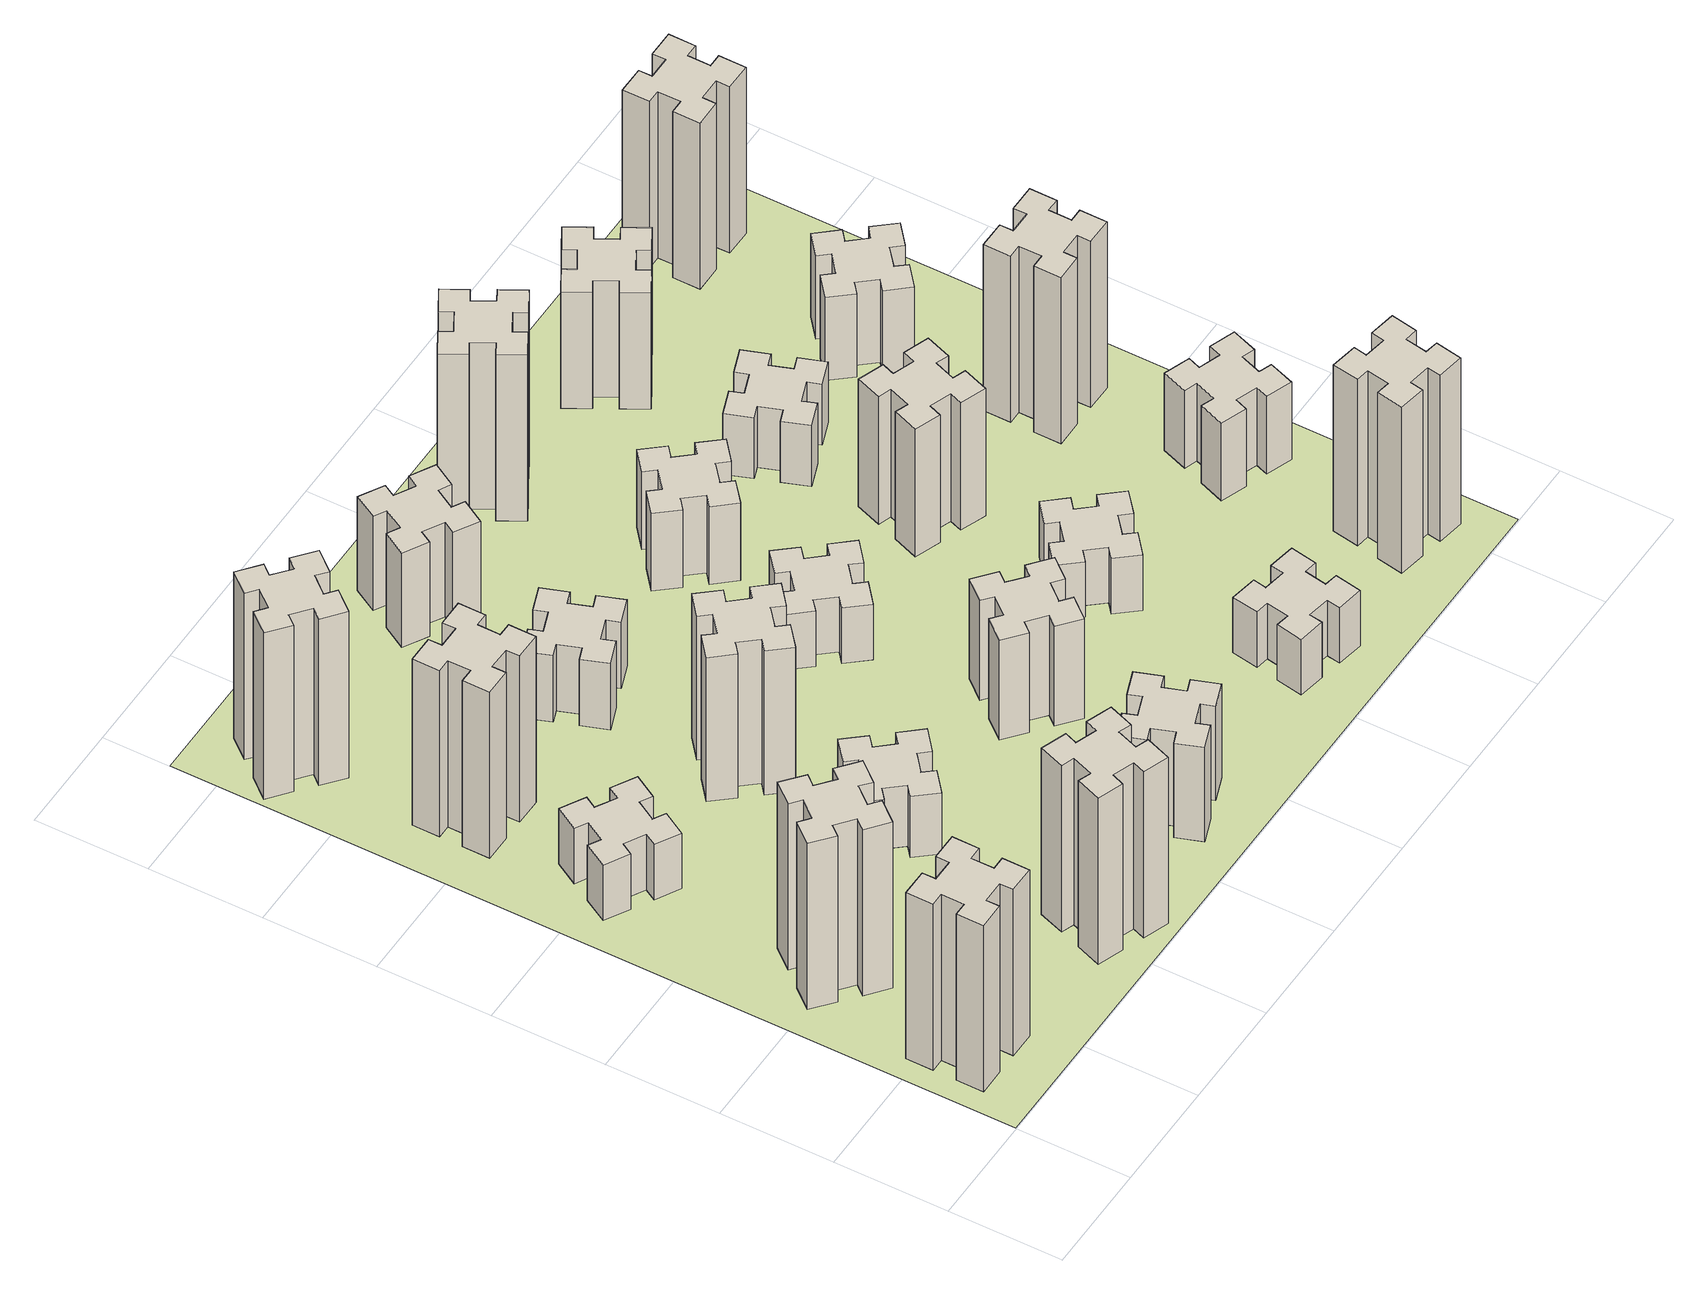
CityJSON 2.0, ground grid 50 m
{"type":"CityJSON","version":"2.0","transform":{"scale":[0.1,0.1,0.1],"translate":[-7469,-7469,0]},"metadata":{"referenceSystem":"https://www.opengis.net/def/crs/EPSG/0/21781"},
"CityObjects":{
"building1":{"type":"Building","attributes":{"class":"1000","function":"1000","usage":"1000","yearOfConstruction":2016,"roofType":"1000","measuredHeight":90,"storeysAboveGround":30,"storeysBelowGround":0},"geometry":[{"type":"Solid","lod":"1","boundaries":[[[[0,1,2,3,4,5,6,7,8,9,10,11,12,13,14,15,16,17,18,19]],[[17,16,20,21]],[[16,15,22,20]],[[15,14,23,22]],[[14,13,24,23]],[[13,12,25,24]],[[12,11,26,25]],[[11,10,27,26]],[[10,9,28,27]],[[9,8,29,28]],[[8,7,30,29]],[[7,6,31,30]],[[6,5,32,31]],[[5,4,33,32]],[[4,3,34,33]],[[3,2,35,34]],[[2,1,36,35]],[[1,0,37,36]],[[0,19,38,37]],[[19,18,39,38]],[[18,17,21,39]],[[24,25,26,27,28,29,30,31,32,33,34,35,36,37,38,39,21,20,22,23]]]]}]},
"building2":{"type":"Building","attributes":{"class":"1000","function":"1000","usage":"1000","yearOfConstruction":2016,"roofType":"1000","measuredHeight":90,"storeysAboveGround":30,"storeysBelowGround":0},"geometry":[{"type":"Solid","lod":"1","boundaries":[[[[40,41,42,43,44,45,46,47,48,49,50,51,52,53,54,55,56,57,58,59]],[[57,56,60,61]],[[56,55,62,60]],[[55,54,63,62]],[[54,53,64,63]],[[53,52,65,64]],[[52,51,66,65]],[[51,50,67,66]],[[50,49,68,67]],[[49,48,69,68]],[[48,47,70,69]],[[47,46,71,70]],[[46,45,72,71]],[[45,44,73,72]],[[44,43,74,73]],[[43,42,75,74]],[[42,41,76,75]],[[41,40,77,76]],[[40,59,78,77]],[[59,58,79,78]],[[58,57,61,79]],[[64,65,66,67,68,69,70,71,72,73,74,75,76,77,78,79,61,60,62,63]]]]}]},
"building3":{"type":"Building","attributes":{"class":"1000","function":"1000","usage":"1000","yearOfConstruction":2016,"roofType":"1000","measuredHeight":30,"storeysAboveGround":30,"storeysBelowGround":0},"geometry":[{"type":"Solid","lod":"1","boundaries":[[[[80,81,82,83,84,85,86,87,88,89,90,91,92,93,94,95,96,97,98,99]],[[97,96,100,101]],[[96,95,102,100]],[[95,94,103,102]],[[94,93,104,103]],[[93,92,105,104]],[[92,91,106,105]],[[91,90,107,106]],[[90,89,108,107]],[[89,88,109,108]],[[88,87,110,109]],[[87,86,111,110]],[[86,85,112,111]],[[85,84,113,112]],[[84,83,114,113]],[[83,82,115,114]],[[82,81,116,115]],[[81,80,117,116]],[[80,99,118,117]],[[99,98,119,118]],[[98,97,101,119]],[[104,105,106,107,108,109,110,111,112,113,114,115,116,117,118,119,101,100,102,103]]]]}]},
"building4":{"type":"Building","attributes":{"class":"1000","function":"1000","usage":"1000","yearOfConstruction":2016,"roofType":"1000","measuredHeight":90,"storeysAboveGround":30,"storeysBelowGround":0},"geometry":[{"type":"Solid","lod":"1","boundaries":[[[[120,121,122,123,124,125,126,127,128,129,130,131,132,133,134,135,136,137,138,139]],[[137,136,140,141]],[[136,135,142,140]],[[135,134,143,142]],[[134,133,144,143]],[[133,132,145,144]],[[132,131,146,145]],[[131,130,147,146]],[[130,129,148,147]],[[129,128,149,148]],[[128,127,150,149]],[[127,126,151,150]],[[126,125,152,151]],[[125,124,153,152]],[[124,123,154,153]],[[123,122,155,154]],[[122,121,156,155]],[[121,120,157,156]],[[120,139,158,157]],[[139,138,159,158]],[[138,137,141,159]],[[144,145,146,147,148,149,150,151,152,153,154,155,156,157,158,159,141,140,142,143]]]]}]},
"building5":{"type":"Building","attributes":{"class":"1000","function":"1000","usage":"1000","yearOfConstruction":2016,"roofType":"1000","measuredHeight":90,"storeysAboveGround":30,"storeysBelowGround":0},"geometry":[{"type":"Solid","lod":"1","boundaries":[[[[160,161,162,163,164,165,166,167,168,169,170,171,172,173,174,175,176,177,178,179]],[[177,176,180,181]],[[176,175,182,180]],[[175,174,183,182]],[[174,173,184,183]],[[173,172,185,184]],[[172,171,186,185]],[[171,170,187,186]],[[170,169,188,187]],[[169,168,189,188]],[[168,167,190,189]],[[167,166,191,190]],[[166,165,192,191]],[[165,164,193,192]],[[164,163,194,193]],[[163,162,195,194]],[[162,161,196,195]],[[161,160,197,196]],[[160,179,198,197]],[[179,178,199,198]],[[178,177,181,199]],[[184,185,186,187,188,189,190,191,192,193,194,195,196,197,198,199,181,180,182,183]]]]}]},
"building6":{"type":"Building","attributes":{"class":"1000","function":"1000","usage":"1000","yearOfConstruction":2016,"roofType":"1000","measuredHeight":90,"storeysAboveGround":30,"storeysBelowGround":0},"geometry":[{"type":"Solid","lod":"1","boundaries":[[[[200,201,202,203,204,205,206,207,208,209,210,211,212,213,214,215,216,217,218,219]],[[217,216,220,221]],[[216,215,222,220]],[[215,214,223,222]],[[214,213,224,223]],[[213,212,225,224]],[[212,211,226,225]],[[211,210,227,226]],[[210,209,228,227]],[[209,208,229,228]],[[208,207,230,229]],[[207,206,231,230]],[[206,205,232,231]],[[205,204,233,232]],[[204,203,234,233]],[[203,202,235,234]],[[202,201,236,235]],[[201,200,237,236]],[[200,219,238,237]],[[219,218,239,238]],[[218,217,221,239]],[[224,225,226,227,228,229,230,231,232,233,234,235,236,237,238,239,221,220,222,223]]]]}]},
"building7":{"type":"Building","attributes":{"class":"1000","function":"1000","usage":"1000","yearOfConstruction":2016,"roofType":"1000","measuredHeight":33,"storeysAboveGround":30,"storeysBelowGround":0},"geometry":[{"type":"Solid","lod":"1","boundaries":[[[[240,241,242,243,244,245,246,247,248,249,250,251,252,253,254,255,256,257,258,259]],[[257,256,260,261]],[[256,255,262,260]],[[255,254,263,262]],[[254,253,264,263]],[[253,252,265,264]],[[252,251,266,265]],[[251,250,267,266]],[[250,249,268,267]],[[249,248,269,268]],[[248,247,270,269]],[[247,246,271,270]],[[246,245,272,271]],[[245,244,273,272]],[[244,243,274,273]],[[243,242,275,274]],[[242,241,276,275]],[[241,240,277,276]],[[240,259,278,277]],[[259,258,279,278]],[[258,257,261,279]],[[264,265,266,267,268,269,270,271,272,273,274,275,276,277,278,279,261,260,262,263]]]]}]},
"building8":{"type":"Building","attributes":{"class":"1000","function":"1000","usage":"1000","yearOfConstruction":2016,"roofType":"1000","measuredHeight":78,"storeysAboveGround":30,"storeysBelowGround":0},"geometry":[{"type":"Solid","lod":"1","boundaries":[[[[280,281,282,283,284,285,286,287,288,289,290,291,292,293,294,295,296,297,298,299]],[[297,296,300,301]],[[296,295,302,300]],[[295,294,303,302]],[[294,293,304,303]],[[293,292,305,304]],[[292,291,306,305]],[[291,290,307,306]],[[290,289,308,307]],[[289,288,309,308]],[[288,287,310,309]],[[287,286,311,310]],[[286,285,312,311]],[[285,284,313,312]],[[284,283,314,313]],[[283,282,315,314]],[[282,281,316,315]],[[281,280,317,316]],[[280,299,318,317]],[[299,298,319,318]],[[298,297,301,319]],[[304,305,306,307,308,309,310,311,312,313,314,315,316,317,318,319,301,300,302,303]]]]}]},
"building9":{"type":"Building","attributes":{"class":"1000","function":"1000","usage":"1000","yearOfConstruction":2016,"roofType":"1000","measuredHeight":51,"storeysAboveGround":30,"storeysBelowGround":0},"geometry":[{"type":"Solid","lod":"1","boundaries":[[[[320,321,322,323,324,325,326,327,328,329,330,331,332,333,334,335,336,337,338,339]],[[337,336,340,341]],[[336,335,342,340]],[[335,334,343,342]],[[334,333,344,343]],[[333,332,345,344]],[[332,331,346,345]],[[331,330,347,346]],[[330,329,348,347]],[[329,328,349,348]],[[328,327,350,349]],[[327,326,351,350]],[[326,325,352,351]],[[325,324,353,352]],[[324,323,354,353]],[[323,322,355,354]],[[322,321,356,355]],[[321,320,357,356]],[[320,339,358,357]],[[339,338,359,358]],[[338,337,341,359]],[[344,345,346,347,348,349,350,351,352,353,354,355,356,357,358,359,341,340,342,343]]]]}]},
"building10":{"type":"Building","attributes":{"class":"1000","function":"1000","usage":"1000","yearOfConstruction":2016,"roofType":"1000","measuredHeight":36,"storeysAboveGround":30,"storeysBelowGround":0},"geometry":[{"type":"Solid","lod":"1","boundaries":[[[[360,361,362,363,364,365,366,367,368,369,370,371,372,373,374,375,376,377,378,379]],[[377,376,380,381]],[[376,375,382,380]],[[375,374,383,382]],[[374,373,384,383]],[[373,372,385,384]],[[372,371,386,385]],[[371,370,387,386]],[[370,369,388,387]],[[369,368,389,388]],[[368,367,390,389]],[[367,366,391,390]],[[366,365,392,391]],[[365,364,393,392]],[[364,363,394,393]],[[363,362,395,394]],[[362,361,396,395]],[[361,360,397,396]],[[360,379,398,397]],[[379,378,399,398]],[[378,377,381,399]],[[384,385,386,387,388,389,390,391,392,393,394,395,396,397,398,399,381,380,382,383]]]]}]},
"building11":{"type":"Building","attributes":{"class":"1000","function":"1000","usage":"1000","yearOfConstruction":2016,"roofType":"1000","measuredHeight":51,"storeysAboveGround":30,"storeysBelowGround":0},"geometry":[{"type":"Solid","lod":"1","boundaries":[[[[400,401,402,403,404,405,406,407,408,409,410,411,412,413,414,415,416,417,418,419]],[[417,416,420,421]],[[416,415,422,420]],[[415,414,423,422]],[[414,413,424,423]],[[413,412,425,424]],[[412,411,426,425]],[[411,410,427,426]],[[410,409,428,427]],[[409,408,429,428]],[[408,407,430,429]],[[407,406,431,430]],[[406,405,432,431]],[[405,404,433,432]],[[404,403,434,433]],[[403,402,435,434]],[[402,401,436,435]],[[401,400,437,436]],[[400,419,438,437]],[[419,418,439,438]],[[418,417,421,439]],[[424,425,426,427,428,429,430,431,432,433,434,435,436,437,438,439,421,420,422,423]]]]}]},
"building12":{"type":"Building","attributes":{"class":"1000","function":"1000","usage":"1000","yearOfConstruction":2016,"roofType":"1000","measuredHeight":54,"storeysAboveGround":30,"storeysBelowGround":0},"geometry":[{"type":"Solid","lod":"1","boundaries":[[[[440,441,442,443,444,445,446,447,448,449,450,451,452,453,454,455,456,457,458,459]],[[457,456,460,461]],[[456,455,462,460]],[[455,454,463,462]],[[454,453,464,463]],[[453,452,465,464]],[[452,451,466,465]],[[451,450,467,466]],[[450,449,468,467]],[[449,448,469,468]],[[448,447,470,469]],[[447,446,471,470]],[[446,445,472,471]],[[445,444,473,472]],[[444,443,474,473]],[[443,442,475,474]],[[442,441,476,475]],[[441,440,477,476]],[[440,459,478,477]],[[459,458,479,478]],[[458,457,461,479]],[[464,465,466,467,468,469,470,471,472,473,474,475,476,477,478,479,461,460,462,463]]]]}]},
"building13":{"type":"Building","attributes":{"class":"1000","function":"1000","usage":"1000","yearOfConstruction":2016,"roofType":"1000","measuredHeight":30,"storeysAboveGround":30,"storeysBelowGround":0},"geometry":[{"type":"Solid","lod":"1","boundaries":[[[[480,481,482,483,484,485,486,487,488,489,490,491,492,493,494,495,496,497,498,499]],[[497,496,500,501]],[[496,495,502,500]],[[495,494,503,502]],[[494,493,504,503]],[[493,492,505,504]],[[492,491,506,505]],[[491,490,507,506]],[[490,489,508,507]],[[489,488,509,508]],[[488,487,510,509]],[[487,486,511,510]],[[486,485,512,511]],[[485,484,513,512]],[[484,483,514,513]],[[483,482,515,514]],[[482,481,516,515]],[[481,480,517,516]],[[480,499,518,517]],[[499,498,519,518]],[[498,497,501,519]],[[504,505,506,507,508,509,510,511,512,513,514,515,516,517,518,519,501,500,502,503]]]]}]},
"building14":{"type":"Building","attributes":{"class":"1000","function":"1000","usage":"1000","yearOfConstruction":2016,"roofType":"1000","measuredHeight":42,"storeysAboveGround":30,"storeysBelowGround":0},"geometry":[{"type":"Solid","lod":"1","boundaries":[[[[520,521,522,523,524,525,526,527,528,529,530,531,532,533,534,535,536,537,538,539]],[[537,536,540,541]],[[536,535,542,540]],[[535,534,543,542]],[[534,533,544,543]],[[533,532,545,544]],[[532,531,546,545]],[[531,530,547,546]],[[530,529,548,547]],[[529,528,549,548]],[[528,527,550,549]],[[527,526,551,550]],[[526,525,552,551]],[[525,524,553,552]],[[524,523,554,553]],[[523,522,555,554]],[[522,521,556,555]],[[521,520,557,556]],[[520,539,558,557]],[[539,538,559,558]],[[538,537,541,559]],[[544,545,546,547,548,549,550,551,552,553,554,555,556,557,558,559,541,540,542,543]]]]}]},
"building15":{"type":"Building","attributes":{"class":"1000","function":"1000","usage":"1000","yearOfConstruction":2016,"roofType":"1000","measuredHeight":30,"storeysAboveGround":30,"storeysBelowGround":0},"geometry":[{"type":"Solid","lod":"1","boundaries":[[[[560,561,562,563,564,565,566,567,568,569,570,571,572,573,574,575,576,577,578,579]],[[577,576,580,581]],[[576,575,582,580]],[[575,574,583,582]],[[574,573,584,583]],[[573,572,585,584]],[[572,571,586,585]],[[571,570,587,586]],[[570,569,588,587]],[[569,568,589,588]],[[568,567,590,589]],[[567,566,591,590]],[[566,565,592,591]],[[565,564,593,592]],[[564,563,594,593]],[[563,562,595,594]],[[562,561,596,595]],[[561,560,597,596]],[[560,579,598,597]],[[579,578,599,598]],[[578,577,581,599]],[[584,585,586,587,588,589,590,591,592,593,594,595,596,597,598,599,581,580,582,583]]]]}]},
"building16":{"type":"Building","attributes":{"class":"1000","function":"1000","usage":"1000","yearOfConstruction":2016,"roofType":"1000","measuredHeight":90,"storeysAboveGround":30,"storeysBelowGround":0},"geometry":[{"type":"Solid","lod":"1","boundaries":[[[[600,601,602,603,604,605,606,607,608,609,610,611,612,613,614,615,616,617,618,619]],[[617,616,620,621]],[[616,615,622,620]],[[615,614,623,622]],[[614,613,624,623]],[[613,612,625,624]],[[612,611,626,625]],[[611,610,627,626]],[[610,609,628,627]],[[609,608,629,628]],[[608,607,630,629]],[[607,606,631,630]],[[606,605,632,631]],[[605,604,633,632]],[[604,603,634,633]],[[603,602,635,634]],[[602,601,636,635]],[[601,600,637,636]],[[600,619,638,637]],[[619,618,639,638]],[[618,617,621,639]],[[624,625,626,627,628,629,630,631,632,633,634,635,636,637,638,639,621,620,622,623]]]]}]},
"building17":{"type":"Building","attributes":{"class":"1000","function":"1000","usage":"1000","yearOfConstruction":2016,"roofType":"1000","measuredHeight":30,"storeysAboveGround":30,"storeysBelowGround":0},"geometry":[{"type":"Solid","lod":"1","boundaries":[[[[640,641,642,643,644,645,646,647,648,649,650,651,652,653,654,655,656,657,658,659]],[[657,656,660,661]],[[656,655,662,660]],[[655,654,663,662]],[[654,653,664,663]],[[653,652,665,664]],[[652,651,666,665]],[[651,650,667,666]],[[650,649,668,667]],[[649,648,669,668]],[[648,647,670,669]],[[647,646,671,670]],[[646,645,672,671]],[[645,644,673,672]],[[644,643,674,673]],[[643,642,675,674]],[[642,641,676,675]],[[641,640,677,676]],[[640,659,678,677]],[[659,658,679,678]],[[658,657,661,679]],[[664,665,666,667,668,669,670,671,672,673,674,675,676,677,678,679,661,660,662,663]]]]}]},
"building18":{"type":"Building","attributes":{"class":"1000","function":"1000","usage":"1000","yearOfConstruction":2016,"roofType":"1000","measuredHeight":69,"storeysAboveGround":30,"storeysBelowGround":0},"geometry":[{"type":"Solid","lod":"1","boundaries":[[[[680,681,682,683,684,685,686,687,688,689,690,691,692,693,694,695,696,697,698,699]],[[697,696,700,701]],[[696,695,702,700]],[[695,694,703,702]],[[694,693,704,703]],[[693,692,705,704]],[[692,691,706,705]],[[691,690,707,706]],[[690,689,708,707]],[[689,688,709,708]],[[688,687,710,709]],[[687,686,711,710]],[[686,685,712,711]],[[685,684,713,712]],[[684,683,714,713]],[[683,682,715,714]],[[682,681,716,715]],[[681,680,717,716]],[[680,699,718,717]],[[699,698,719,718]],[[698,697,701,719]],[[704,705,706,707,708,709,710,711,712,713,714,715,716,717,718,719,701,700,702,703]]]]}]},
"building19":{"type":"Building","attributes":{"class":"1000","function":"1000","usage":"1000","yearOfConstruction":2016,"roofType":"1000","measuredHeight":33,"storeysAboveGround":30,"storeysBelowGround":0},"geometry":[{"type":"Solid","lod":"1","boundaries":[[[[720,721,722,723,724,725,726,727,728,729,730,731,732,733,734,735,736,737,738,739]],[[737,736,740,741]],[[736,735,742,740]],[[735,734,743,742]],[[734,733,744,743]],[[733,732,745,744]],[[732,731,746,745]],[[731,730,747,746]],[[730,729,748,747]],[[729,728,749,748]],[[728,727,750,749]],[[727,726,751,750]],[[726,725,752,751]],[[725,724,753,752]],[[724,723,754,753]],[[723,722,755,754]],[[722,721,756,755]],[[721,720,757,756]],[[720,739,758,757]],[[739,738,759,758]],[[738,737,741,759]],[[744,745,746,747,748,749,750,751,752,753,754,755,756,757,758,759,741,740,742,743]]]]}]},
"building20":{"type":"Building","attributes":{"class":"1000","function":"1000","usage":"1000","yearOfConstruction":2016,"roofType":"1000","measuredHeight":90,"storeysAboveGround":30,"storeysBelowGround":0},"geometry":[{"type":"Solid","lod":"1","boundaries":[[[[760,761,762,763,764,765,766,767,768,769,770,771,772,773,774,775,776,777,778,779]],[[777,776,780,781]],[[776,775,782,780]],[[775,774,783,782]],[[774,773,784,783]],[[773,772,785,784]],[[772,771,786,785]],[[771,770,787,786]],[[770,769,788,787]],[[769,768,789,788]],[[768,767,790,789]],[[767,766,791,790]],[[766,765,792,791]],[[765,764,793,792]],[[764,763,794,793]],[[763,762,795,794]],[[762,761,796,795]],[[761,760,797,796]],[[760,779,798,797]],[[779,778,799,798]],[[778,777,781,799]],[[784,785,786,787,788,789,790,791,792,793,794,795,796,797,798,799,781,780,782,783]]]]}]},
"building21":{"type":"Building","attributes":{"class":"1000","function":"1000","usage":"1000","yearOfConstruction":2016,"roofType":"1000","measuredHeight":63,"storeysAboveGround":30,"storeysBelowGround":0},"geometry":[{"type":"Solid","lod":"1","boundaries":[[[[800,801,802,803,804,805,806,807,808,809,810,811,812,813,814,815,816,817,818,819]],[[817,816,820,821]],[[816,815,822,820]],[[815,814,823,822]],[[814,813,824,823]],[[813,812,825,824]],[[812,811,826,825]],[[811,810,827,826]],[[810,809,828,827]],[[809,808,829,828]],[[808,807,830,829]],[[807,806,831,830]],[[806,805,832,831]],[[805,804,833,832]],[[804,803,834,833]],[[803,802,835,834]],[[802,801,836,835]],[[801,800,837,836]],[[800,819,838,837]],[[819,818,839,838]],[[818,817,821,839]],[[824,825,826,827,828,829,830,831,832,833,834,835,836,837,838,839,821,820,822,823]]]]}]},
"building22":{"type":"Building","attributes":{"class":"1000","function":"1000","usage":"1000","yearOfConstruction":2016,"roofType":"1000","measuredHeight":42,"storeysAboveGround":30,"storeysBelowGround":0},"geometry":[{"type":"Solid","lod":"1","boundaries":[[[[840,841,842,843,844,845,846,847,848,849,850,851,852,853,854,855,856,857,858,859]],[[857,856,860,861]],[[856,855,862,860]],[[855,854,863,862]],[[854,853,864,863]],[[853,852,865,864]],[[852,851,866,865]],[[851,850,867,866]],[[850,849,868,867]],[[849,848,869,868]],[[848,847,870,869]],[[847,846,871,870]],[[846,845,872,871]],[[845,844,873,872]],[[844,843,874,873]],[[843,842,875,874]],[[842,841,876,875]],[[841,840,877,876]],[[840,859,878,877]],[[859,858,879,878]],[[858,857,861,879]],[[864,865,866,867,868,869,870,871,872,873,874,875,876,877,878,879,861,860,862,863]]]]}]},
"building23":{"type":"Building","attributes":{"class":"1000","function":"1000","usage":"1000","yearOfConstruction":2016,"roofType":"1000","measuredHeight":90,"storeysAboveGround":30,"storeysBelowGround":0},"geometry":[{"type":"Solid","lod":"1","boundaries":[[[[880,881,882,883,884,885,886,887,888,889,890,891,892,893,894,895,896,897,898,899]],[[897,896,900,901]],[[896,895,902,900]],[[895,894,903,902]],[[894,893,904,903]],[[893,892,905,904]],[[892,891,906,905]],[[891,890,907,906]],[[890,889,908,907]],[[889,888,909,908]],[[888,887,910,909]],[[887,886,911,910]],[[886,885,912,911]],[[885,884,913,912]],[[884,883,914,913]],[[883,882,915,914]],[[882,881,916,915]],[[881,880,917,916]],[[880,899,918,917]],[[899,898,919,918]],[[898,897,901,919]],[[904,905,906,907,908,909,910,911,912,913,914,915,916,917,918,919,901,900,902,903]]]]}]},
"building24":{"type":"Building","attributes":{"class":"1000","function":"1000","usage":"1000","yearOfConstruction":2016,"roofType":"1000","measuredHeight":45,"storeysAboveGround":30,"storeysBelowGround":0},"geometry":[{"type":"Solid","lod":"1","boundaries":[[[[920,921,922,923,924,925,926,927,928,929,930,931,932,933,934,935,936,937,938,939]],[[937,936,940,941]],[[936,935,942,940]],[[935,934,943,942]],[[934,933,944,943]],[[933,932,945,944]],[[932,931,946,945]],[[931,930,947,946]],[[930,929,948,947]],[[929,928,949,948]],[[928,927,950,949]],[[927,926,951,950]],[[926,925,952,951]],[[925,924,953,952]],[[924,923,954,953]],[[923,922,955,954]],[[922,921,956,955]],[[921,920,957,956]],[[920,939,958,957]],[[939,938,959,958]],[[938,937,941,959]],[[944,945,946,947,948,949,950,951,952,953,954,955,956,957,958,959,941,940,942,943]]]]}]},
"building25":{"type":"Building","attributes":{"class":"1000","function":"1000","usage":"1000","yearOfConstruction":2016,"roofType":"1000","measuredHeight":90,"storeysAboveGround":30,"storeysBelowGround":0},"geometry":[{"type":"Solid","lod":"1","boundaries":[[[[960,961,962,963,964,965,966,967,968,969,970,971,972,973,974,975,976,977,978,979]],[[977,976,980,981]],[[976,975,982,980]],[[975,974,983,982]],[[974,973,984,983]],[[973,972,985,984]],[[972,971,986,985]],[[971,970,987,986]],[[970,969,988,987]],[[969,968,989,988]],[[968,967,990,989]],[[967,966,991,990]],[[966,965,992,991]],[[965,964,993,992]],[[964,963,994,993]],[[963,962,995,994]],[[962,961,996,995]],[[961,960,997,996]],[[960,979,998,997]],[[979,978,999,998]],[[978,977,981,999]],[[984,985,986,987,988,989,990,991,992,993,994,995,996,997,998,999,981,980,982,983]]]]}]},
"landuse1":{"type":"LandUse","attributes":{"name":"plot1","function":"1010"},"geometry":[{"type":"MultiSurface","lod":"1","boundaries":[[[1000,1001,1002,1003]]]}]}
},
"vertices":[
[165,425,0],[165,325,0],[105,325,0],[105,205,0],[225,205,0],[225,265,0],[325,265,0],[325,205,0],[445,205,0],[445,325,0],[385,325,0],[385,425,0],[445,425,0],[445,545,0],[325,545,0],[325,485,0],[225,485,0],[225,545,0],[105,545,0],[105,425,0],[225,485,900],[225,545,900],[325,485,900],[325,545,900],[445,545,900],[445,425,900],[385,425,900],[385,325,900],[445,325,900],[445,205,900],[325,205,900],[325,265,900],[225,265,900],[225,205,900],[105,205,900],[105,325,900],[165,325,900],[165,425,900],[105,425,900],[105,545,900],
[484,1067,0],[408,1132,0],[446,1178,0],[354,1255,0],[277,1163,0],[323,1124,0],[259,1048,0],[213,1086,0],[136,994,0],[228,917,0],[266,963,0],[343,899,0],[304,853,0],[396,776,0],[473,868,0],[427,906,0],[492,983,0],[538,944,0],[615,1036,0],[523,1113,0],[492,983,900],[538,944,900],[427,906,900],[473,868,900],[396,776,900],[304,853,900],[343,899,900],[266,963,900],[228,917,900],[136,994,900],[213,1086,900],[259,1048,900],[323,1124,900],[277,1163,900],[354,1255,900],[446,1178,900],[408,1132,900],[484,1067,900],[523,1113,900],[615,1036,900],
[474,2026,0],[387,2076,0],[417,2128,0],[313,2188,0],[253,2084,0],[305,2054,0],[255,1967,0],[203,1997,0],[143,1893,0],[247,1833,0],[277,1885,0],[364,1835,0],[334,1783,0],[438,1723,0],[498,1827,0],[446,1857,0],[496,1944,0],[548,1914,0],[608,2018,0],[504,2078,0],[496,1944,300],[548,1914,300],[446,1857,300],[498,1827,300],[438,1723,300],[334,1783,300],[364,1835,300],[277,1885,300],[247,1833,300],[143,1893,300],[203,1997,300],[255,1967,300],[305,2054,300],[253,2084,300],[313,2188,300],[417,2128,300],[387,2076,300],[474,2026,300],[504,2078,300],[608,2018,300],
[485,2545,0],[485,2645,0],[545,2645,0],[545,2765,0],[425,2765,0],[425,2705,0],[325,2705,0],[325,2765,0],[205,2765,0],[205,2645,0],[265,2645,0],[265,2545,0],[205,2545,0],[205,2425,0],[325,2425,0],[325,2485,0],[425,2485,0],[425,2425,0],[545,2425,0],[545,2545,0],[425,2485,900],[425,2425,900],[325,2485,900],[325,2425,900],[205,2425,900],[205,2545,900],[265,2545,900],[265,2645,900],[205,2645,900],[205,2765,900],[325,2765,900],[325,2705,900],[425,2705,900],[425,2765,900],[545,2765,900],[545,2645,900],[485,2645,900],[485,2545,900],[545,2545,900],[545,2425,900],
[1029,360,0],[995,266,0],[939,287,0],[897,174,0],[1010,133,0],[1031,189,0],[1125,155,0],[1104,99,0],[1217,57,0],[1258,170,0],[1202,191,0],[1236,285,0],[1292,264,0],[1333,377,0],[1220,418,0],[1200,362,0],[1106,396,0],[1127,452,0],[1014,493,0],[973,380,0],[1106,396,900],[1127,452,900],[1200,362,900],[1220,418,900],[1333,377,900],[1292,264,900],[1236,285,900],[1202,191,900],[1258,170,900],[1217,57,900],[1104,99,900],[1125,155,900],[1031,189,900],[1010,133,900],[897,174,900],[939,287,900],[995,266,900],[1029,360,900],[973,380,900],[1014,493,900],
[384,3387,0],[308,3452,0],[346,3498,0],[254,3575,0],[177,3483,0],[223,3444,0],[159,3368,0],[113,3406,0],[36,3314,0],[128,3237,0],[166,3283,0],[243,3219,0],[204,3173,0],[296,3096,0],[373,3188,0],[327,3226,0],[392,3303,0],[438,3264,0],[515,3356,0],[423,3433,0],[392,3303,900],[438,3264,900],[327,3226,900],[373,3188,900],[296,3096,900],[204,3173,900],[243,3219,900],[166,3283,900],[128,3237,900],[36,3314,900],[113,3406,900],[159,3368,900],[223,3444,900],[177,3483,900],[254,3575,900],[346,3498,900],[308,3452,900],[384,3387,900],[423,3433,900],[515,3356,900],
[1083,1332,0],[1006,1267,0],[968,1313,0],[876,1236,0],[953,1144,0],[999,1183,0],[1063,1106,0],[1017,1068,0],[1094,976,0],[1186,1053,0],[1148,1099,0],[1224,1163,0],[1263,1117,0],[1355,1194,0],[1278,1286,0],[1232,1248,0],[1167,1324,0],[1213,1363,0],[1136,1455,0],[1044,1378,0],[1167,1324,330],[1213,1363,330],[1232,1248,330],[1278,1286,330],[1355,1194,330],[1263,1117,330],[1224,1163,330],[1148,1099,330],[1186,1053,330],[1094,976,330],[1017,1068,330],[1063,1106,330],[999,1183,330],[953,1144,330],[876,1236,330],[968,1313,330],[1006,1267,330],[1083,1332,330],[1044,1378,330],[1136,1455,330],
[1083,1972,0],[1006,1907,0],[968,1953,0],[876,1876,0],[953,1784,0],[999,1823,0],[1063,1746,0],[1017,1708,0],[1094,1616,0],[1186,1693,0],[1148,1739,0],[1224,1803,0],[1263,1757,0],[1355,1834,0],[1278,1926,0],[1232,1888,0],[1167,1964,0],[1213,2003,0],[1136,2095,0],[1044,2018,0],[1167,1964,780],[1213,2003,780],[1232,1888,780],[1278,1926,780],[1355,1834,780],[1263,1757,780],[1224,1803,780],[1148,1739,780],[1186,1693,780],[1094,1616,780],[1017,1708,780],[1063,1746,780],[999,1823,780],[953,1784,780],[876,1876,780],[968,1953,780],[1006,1907,780],[1083,1972,780],[1044,2018,780],[1136,2095,780],
[1765,496,0],[1671,462,0],[1650,518,0],[1537,477,0],[1579,364,0],[1635,385,0],[1669,291,0],[1613,270,0],[1654,157,0],[1767,199,0],[1746,255,0],[1840,289,0],[1860,233,0],[1973,274,0],[1932,387,0],[1876,366,0],[1842,460,0],[1898,480,0],[1857,593,0],[1744,552,0],[1842,460,510],[1898,480,510],[1876,366,510],[1932,387,510],[1973,274,510],[1860,233,510],[1840,289,510],[1746,255,510],[1767,199,510],[1654,157,510],[1613,270,510],[1669,291,510],[1635,385,510],[1579,364,510],[1537,477,510],[1650,518,510],[1671,462,510],[1765,496,510],[1744,552,510],[1857,593,510],
[1106,2475,0],[1200,2509,0],[1220,2453,0],[1333,2494,0],[1292,2607,0],[1236,2586,0],[1202,2680,0],[1258,2700,0],[1217,2813,0],[1104,2772,0],[1125,2716,0],[1031,2682,0],[1010,2738,0],[897,2697,0],[939,2584,0],[995,2605,0],[1029,2511,0],[973,2490,0],[1014,2377,0],[1127,2419,0],[1029,2511,360],[973,2490,360],[995,2605,360],[939,2584,360],[897,2697,360],[1010,2738,360],[1031,2682,360],[1125,2716,360],[1104,2772,360],[1217,2813,360],[1258,2700,360],[1202,2680,360],[1236,2586,360],[1292,2607,360],[1333,2494,360],[1220,2453,360],[1200,2509,360],[1106,2475,360],[1127,2419,360],[1014,2377,360],
[1314,3406,0],[1227,3456,0],[1257,3508,0],[1153,3568,0],[1093,3464,0],[1145,3434,0],[1095,3347,0],[1043,3377,0],[983,3273,0],[1087,3213,0],[1117,3265,0],[1204,3215,0],[1174,3163,0],[1278,3103,0],[1338,3207,0],[1286,3237,0],[1336,3324,0],[1388,3294,0],[1448,3398,0],[1344,3458,0],[1336,3324,510],[1388,3294,510],[1286,3237,510],[1338,3207,510],[1278,3103,510],[1174,3163,510],[1204,3215,510],[1117,3265,510],[1087,3213,510],[983,3273,510],[1043,3377,510],[1095,3347,510],[1145,3434,510],[1093,3464,510],[1153,3568,510],[1257,3508,510],[1227,3456,510],[1314,3406,510],[1344,3458,510],[1448,3398,510],
[1846,1063,0],[1923,999,0],[1884,953,0],[1976,876,0],[2053,968,0],[2007,1006,0],[2072,1083,0],[2118,1044,0],[2195,1136,0],[2103,1213,0],[2064,1167,0],[1988,1232,0],[2026,1278,0],[1934,1355,0],[1857,1263,0],[1903,1224,0],[1839,1148,0],[1793,1186,0],[1716,1094,0],[1808,1017,0],[1839,1148,540],[1793,1186,540],[1903,1224,540],[1857,1263,540],[1934,1355,540],[2026,1278,540],[1988,1232,540],[2064,1167,540],[2103,1213,540],[2195,1136,540],[2118,1044,540],[2072,1083,540],[2007,1006,540],[2053,968,540],[1976,876,540],[1884,953,540],[1923,999,540],[1846,1063,540],[1808,1017,540],[1716,1094,540],
[1972,1988,0],[1907,2064,0],[1953,2103,0],[1876,2195,0],[1784,2118,0],[1823,2072,0],[1746,2007,0],[1708,2053,0],[1616,1976,0],[1693,1884,0],[1739,1923,0],[1803,1846,0],[1757,1808,0],[1834,1716,0],[1926,1793,0],[1888,1839,0],[1964,1903,0],[2003,1857,0],[2095,1934,0],[2018,2026,0],[1964,1903,300],[2003,1857,300],[1888,1839,300],[1926,1793,300],[1834,1716,300],[1757,1808,300],[1803,1846,300],[1739,1923,300],[1693,1884,300],[1616,1976,300],[1708,2053,300],[1746,2007,300],[1823,2072,300],[1784,2118,300],[1876,2195,300],[1953,2103,300],[1907,2064,300],[1972,1988,300],[2018,2026,300],[2095,1934,300],
[1839,2563,0],[1903,2486,0],[1857,2448,0],[1934,2356,0],[2026,2433,0],[1988,2479,0],[2064,2543,0],[2103,2497,0],[2195,2574,0],[2118,2666,0],[2072,2628,0],[2007,2704,0],[2053,2743,0],[1976,2835,0],[1884,2758,0],[1923,2712,0],[1846,2647,0],[1808,2693,0],[1716,2616,0],[1793,2524,0],[1846,2647,420],[1808,2693,420],[1923,2712,420],[1884,2758,420],[1976,2835,420],[2053,2743,420],[2007,2704,420],[2072,2628,420],[2118,2666,420],[2195,2574,420],[2103,2497,420],[2064,2543,420],[1988,2479,420],[2026,2433,420],[1934,2356,420],[1857,2448,420],[1903,2486,420],[1839,2563,420],[1793,2524,420],[1716,2616,420],
[2596,444,0],[2578,345,0],[2519,356,0],[2498,237,0],[2617,217,0],[2627,276,0],[2725,258,0],[2715,199,0],[2833,178,0],[2854,297,0],[2795,307,0],[2812,405,0],[2871,395,0],[2892,513,0],[2774,534,0],[2764,475,0],[2665,492,0],[2676,551,0],[2557,572,0],[2537,454,0],[2665,492,300],[2676,551,300],[2764,475,300],[2774,534,300],[2892,513,300],[2871,395,300],[2812,405,300],[2795,307,300],[2854,297,300],[2833,178,300],[2715,199,300],[2725,258,300],[2627,276,300],[2617,217,300],[2498,237,300],[2519,356,300],[2578,345,300],[2596,444,300],[2537,454,300],[2557,572,300],
[1844,3556,0],[1757,3506,0],[1727,3558,0],[1623,3498,0],[1683,3394,0],[1735,3424,0],[1785,3337,0],[1733,3307,0],[1793,3203,0],[1897,3263,0],[1867,3315,0],[1954,3365,0],[1984,3313,0],[2088,3373,0],[2028,3477,0],[1976,3447,0],[1926,3534,0],[1978,3564,0],[1918,3668,0],[1814,3608,0],[1926,3534,900],[1978,3564,900],[1976,3447,900],[2028,3477,900],[2088,3373,900],[1984,3313,900],[1954,3365,900],[1867,3315,900],[1897,3263,900],[1793,3203,900],[1733,3307,900],[1785,3337,900],[1735,3424,900],[1683,3394,900],[1623,3498,900],[1727,3558,900],[1757,3506,900],[1844,3556,900],[1814,3608,900],[1918,3668,900],
[2628,1099,0],[2704,1163,0],[2743,1117,0],[2835,1194,0],[2758,1286,0],[2712,1248,0],[2647,1324,0],[2693,1363,0],[2616,1455,0],[2524,1378,0],[2563,1332,0],[2486,1267,0],[2448,1313,0],[2356,1236,0],[2433,1144,0],[2479,1183,0],[2543,1106,0],[2497,1068,0],[2574,976,0],[2666,1053,0],[2543,1106,300],[2497,1068,300],[2479,1183,300],[2433,1144,300],[2356,1236,300],[2448,1313,300],[2486,1267,300],[2563,1332,300],[2524,1378,300],[2616,1455,300],[2693,1363,300],[2647,1324,300],[2712,1248,300],[2758,1286,300],[2835,1194,300],[2743,1117,300],[2704,1163,300],[2628,1099,300],[2666,1053,300],[2574,976,300],
[2682,1871,0],[2716,1965,0],[2772,1944,0],[2813,2057,0],[2700,2098,0],[2680,2042,0],[2586,2076,0],[2607,2132,0],[2494,2173,0],[2453,2060,0],[2509,2040,0],[2475,1946,0],[2419,1967,0],[2377,1854,0],[2490,1813,0],[2511,1869,0],[2605,1835,0],[2584,1779,0],[2697,1737,0],[2738,1850,0],[2605,1835,690],[2584,1779,690],[2511,1869,690],[2490,1813,690],[2377,1854,690],[2419,1967,690],[2475,1946,690],[2509,2040,690],[2453,2060,690],[2494,2173,690],[2607,2132,690],[2586,2076,690],[2680,2042,690],[2700,2098,690],[2813,2057,690],[2772,1944,690],[2716,1965,690],[2682,1871,690],[2738,1850,690],[2697,1737,690],
[2586,2475,0],[2680,2509,0],[2700,2453,0],[2813,2494,0],[2772,2607,0],[2716,2586,0],[2682,2680,0],[2738,2700,0],[2697,2813,0],[2584,2772,0],[2605,2716,0],[2511,2682,0],[2490,2738,0],[2377,2697,0],[2419,2584,0],[2475,2605,0],[2509,2511,0],[2453,2490,0],[2494,2377,0],[2607,2419,0],[2509,2511,330],[2453,2490,330],[2475,2605,330],[2419,2584,330],[2377,2697,330],[2490,2738,330],[2511,2682,330],[2605,2716,330],[2584,2772,330],[2697,2813,330],[2738,2700,330],[2682,2680,330],[2716,2586,330],[2772,2607,330],[2813,2494,330],[2700,2453,330],[2680,2509,330],[2586,2475,330],[2607,2419,330],[2494,2377,330],
[3504,475,0],[3405,492,0],[3416,551,0],[3297,572,0],[3277,454,0],[3336,444,0],[3318,345,0],[3259,356,0],[3238,237,0],[3357,217,0],[3367,276,0],[3465,258,0],[3455,199,0],[3573,178,0],[3594,297,0],[3535,307,0],[3552,405,0],[3611,395,0],[3632,513,0],[3514,534,0],[3552,405,900],[3611,395,900],[3535,307,900],[3594,297,900],[3573,178,900],[3455,199,900],[3465,258,900],[3367,276,900],[3357,217,900],[3238,237,900],[3259,356,900],[3318,345,900],[3336,444,900],[3277,454,900],[3297,572,900],[3416,551,900],[3405,492,900],[3504,475,900],[3514,534,900],[3632,513,900],
[2716,3347,0],[2666,3434,0],[2718,3464,0],[2658,3568,0],[2554,3508,0],[2584,3456,0],[2497,3406,0],[2467,3458,0],[2363,3398,0],[2423,3294,0],[2475,3324,0],[2525,3237,0],[2473,3207,0],[2533,3103,0],[2637,3163,0],[2607,3215,0],[2694,3265,0],[2724,3213,0],[2828,3273,0],[2768,3377,0],[2694,3265,630],[2724,3213,630],[2607,3215,630],[2637,3163,630],[2533,3103,630],[2473,3207,630],[2525,3237,630],[2475,3324,630],[2423,3294,630],[2363,3398,630],[2467,3458,630],[2497,3406,630],[2584,3456,630],[2554,3508,630],[2658,3568,630],[2718,3464,630],[2666,3434,630],[2716,3347,630],[2768,3377,630],[2828,3273,630],
[3351,1029,0],[3445,995,0],[3424,939,0],[3537,897,0],[3578,1010,0],[3522,1031,0],[3556,1125,0],[3612,1104,0],[3653,1217,0],[3540,1258,0],[3520,1202,0],[3426,1236,0],[3447,1292,0],[3334,1333,0],[3293,1220,0],[3349,1200,0],[3315,1106,0],[3259,1127,0],[3217,1014,0],[3330,973,0],[3315,1106,420],[3259,1127,420],[3349,1200,420],[3293,1220,420],[3334,1333,420],[3447,1292,420],[3426,1236,420],[3520,1202,420],[3540,1258,420],[3653,1217,420],[3612,1104,420],[3556,1125,420],[3522,1031,420],[3578,1010,420],[3537,897,420],[3424,939,420],[3445,995,420],[3351,1029,420],[3330,973,420],[3217,1014,420],
[3445,1805,0],[3445,1905,0],[3505,1905,0],[3505,2025,0],[3385,2025,0],[3385,1965,0],[3285,1965,0],[3285,2025,0],[3165,2025,0],[3165,1905,0],[3225,1905,0],[3225,1805,0],[3165,1805,0],[3165,1685,0],[3285,1685,0],[3285,1745,0],[3385,1745,0],[3385,1685,0],[3505,1685,0],[3505,1805,0],[3385,1745,900],[3385,1685,900],[3285,1745,900],[3285,1685,900],[3165,1685,900],[3165,1805,900],[3225,1805,900],[3225,1905,900],[3165,1905,900],[3165,2025,900],[3285,2025,900],[3285,1965,900],[3385,1965,900],[3385,2025,900],[3505,2025,900],[3505,1905,900],[3445,1905,900],[3445,1805,900],[3505,1805,900],[3505,1685,900],
[3119,2563,0],[3183,2486,0],[3137,2448,0],[3214,2356,0],[3306,2433,0],[3268,2479,0],[3344,2543,0],[3383,2497,0],[3475,2574,0],[3398,2666,0],[3352,2628,0],[3287,2704,0],[3333,2743,0],[3256,2835,0],[3164,2758,0],[3203,2712,0],[3126,2647,0],[3088,2693,0],[2996,2616,0],[3073,2524,0],[3126,2647,450],[3088,2693,450],[3203,2712,450],[3164,2758,450],[3256,2835,450],[3333,2743,450],[3287,2704,450],[3352,2628,450],[3398,2666,450],[3475,2574,450],[3383,2497,450],[3344,2543,450],[3268,2479,450],[3306,2433,450],[3214,2356,450],[3137,2448,450],[3183,2486,450],[3119,2563,450],[3073,2524,450],[2996,2616,450],
[3285,3325,0],[3385,3325,0],[3385,3265,0],[3505,3265,0],[3505,3385,0],[3445,3385,0],[3445,3485,0],[3505,3485,0],[3505,3605,0],[3385,3605,0],[3385,3545,0],[3285,3545,0],[3285,3605,0],[3165,3605,0],[3165,3485,0],[3225,3485,0],[3225,3385,0],[3165,3385,0],[3165,3265,0],[3285,3265,0],[3225,3385,900],[3165,3385,900],[3225,3485,900],[3165,3485,900],[3165,3605,900],[3285,3605,900],[3285,3545,900],[3385,3545,900],[3385,3605,900],[3505,3605,900],[3505,3485,900],[3445,3485,900],[3445,3385,900],[3505,3385,900],[3505,3265,900],[3385,3265,900],[3385,3325,900],[3285,3325,900],[3285,3265,900],[3165,3265,900],
[5,3705,0],[3705,3705,0],[3705,5,0],[5,5,0]
]}
